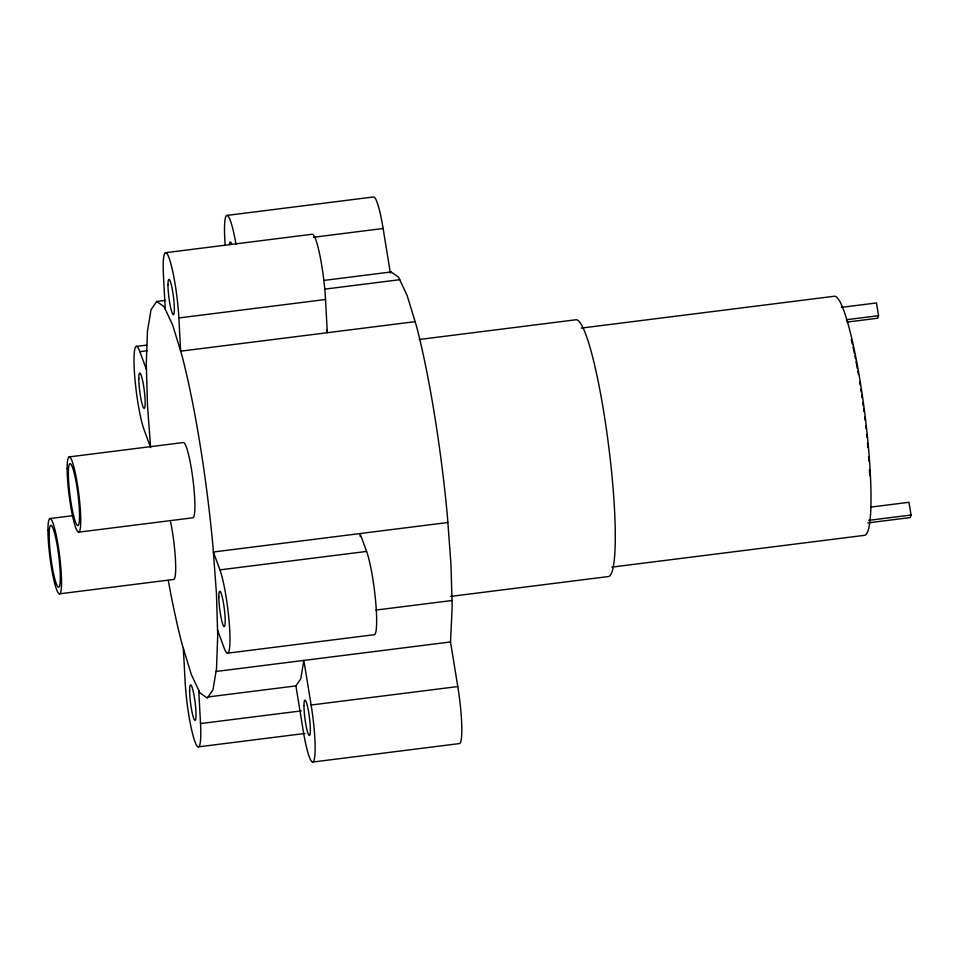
<?xml version="1.0" encoding="UTF-8"?>
<svg xmlns="http://www.w3.org/2000/svg" width="959" height="959" viewBox="0 0 959 959"><rect width="100%" height="100%" fill="white"/><g stroke="black" fill="none" stroke-linecap="round" stroke-linejoin="round"><path stroke-width="1.44" d="M312.802 762.033L459.469 743.573A44.629 5.742 82.8 0 0 457.791 686.56L450.514 641.955L452.192 606.28L450.958 564.264L447.373 515.846A199.94 25.737 82.8 0 0 416.398 325.832L407.155 295.552L398.548 277.175L391.164 271.96L324.382 280.364M841.355 307.371L876.478 302.948L878.552 315.679L877.761 318.22L847.025 322.092M870.916 507.083L908.976 502.288L911.05 515.019L910.259 517.572L867.811 522.907M165.583 300.347L156.677 301.462L151.019 309.769L147.47 331.023L146.283 363.773L147.518 405.789L150.611 447.553L144.066 429.68A44.629 5.742 82.8 0 1 134.284 369.694A44.629 5.742 82.8 0 1 139.894 351.677L147.302 350.742M391.164 271.96L390.385 273.099L383.121 228.494A44.629 5.742 82.8 0 0 373.495 196.967L226.839 215.427A44.629 5.742 82.8 0 0 225.233 245.36M295.911 685.901L300.79 678.744L303.847 660.415L311.124 705.021A44.629 5.742 82.8 0 1 314.061 760.175A44.629 5.742 82.8 0 1 303.188 730.506L295.911 685.901L208.091 696.953M165.511 252.708L312.178 234.248A44.629 5.742 82.8 0 1 325.533 299.496L327.307 332.713L326.468 329.968M313.485 237.257L383.121 228.494M325.089 289.091L399.735 279.704M415.127 321.661L180.64 351.174L178.865 317.956L325.533 299.496M136.334 346.415L146.703 345.108M419.287 339.486L575.748 319.791A129.429 16.663 82.8 0 1 608.438 444.305A129.429 16.663 82.8 0 1 608.521 576.539L450.586 596.414M581.31 328.086L834.198 296.271A120.498 15.512 82.8 0 1 864.634 412.19A120.498 15.512 82.8 0 1 864.718 535.302L611.83 567.129M846.353 319.731L878.552 315.679M69.132 456.904L183.301 442.531A37.94 4.879 82.8 0 1 192.891 479.021A37.94 4.879 82.8 0 1 192.915 517.788L78.734 532.149M49.928 518.567L73.651 515.582M447.865 522.499L213.377 552.012L219.923 569.874A44.629 5.742 82.8 0 1 229.704 629.859A44.629 5.742 82.8 0 1 224.094 647.876L217.537 630.015M219.923 569.874L366.59 551.425A44.629 5.742 82.8 0 1 375.568 600.598A44.629 5.742 82.8 0 1 374.322 634.69L227.655 653.151M59.53 593.825L173.699 579.452A37.94 4.879 82.8 0 0 170.63 522.032M868.602 520.365L911.05 515.019M375.916 610.08L452.025 600.502M216.027 671.468L450.514 641.955M311.124 705.021L457.791 686.56M183.349 648.392L185.123 681.609A44.629 5.742 82.8 0 0 194.905 741.583A44.629 5.742 82.8 0 0 200.515 723.566L301.258 710.895M198.477 746.857L305.142 733.431M156.677 301.462L164.061 306.676L172.668 325.053L181.91 355.333A199.94 25.737 82.8 0 1 212.874 545.347L216.47 593.777L217.705 635.793L216.518 668.543L212.97 689.797L207.312 698.092L199.928 692.877L191.32 674.501L182.078 644.22A199.94 25.737 82.8 0 1 168.281 580.459M366.59 551.425L360.045 533.552L360.26 536.537M139.894 351.677L146.451 369.551M198.741 690.348L200.515 723.566M165.248 309.206L163.474 275.988A44.629 5.742 82.8 0 1 169.084 257.971A44.629 5.742 82.8 0 1 178.865 317.956M851.292 339.51A115.979 14.936 82.8 0 1 852.299 343.861M852.983 346.846A115.979 14.936 82.8 0 1 854.301 353.02M854.901 355.921A115.979 14.936 82.8 0 1 855.452 358.642M855.991 361.423A115.979 14.936 82.8 0 1 857.334 368.568M857.861 371.493A115.979 14.936 82.8 0 1 858.389 374.442M859.648 381.898A115.979 14.936 82.8 0 1 860.115 384.775M860.798 389.138A115.979 14.936 82.8 0 1 861.254 392.087M861.697 395.06A115.979 14.936 82.8 0 1 862.129 398.045M862.764 402.54A115.979 14.936 82.8 0 1 863.172 405.537M863.579 408.534A115.979 14.936 82.8 0 1 863.963 411.519M864.682 417.225A115.979 14.936 82.8 0 1 865.03 420.102M865.689 425.856A115.979 14.936 82.8 0 1 866.013 428.721M866.612 434.427A115.979 14.936 82.8 0 1 866.9 437.256M867.439 442.962A115.979 14.936 82.8 0 1 867.847 447.541M868.578 456.604A115.979 14.936 82.8 0 1 868.89 461.039M869.417 469.598A115.979 14.936 82.8 0 1 869.717 475.736M229.405 244.629A17.849 2.302 82.8 0 1 231.646 244.089M226.923 215.415A44.629 5.742 82.8 0 1 235.998 244.221M49.149 534.942A31.239 4.028 82.8 0 0 57.528 586.369A31.239 4.028 82.8 0 0 57.504 547.277A31.239 4.028 82.8 0 0 49.149 534.942M67.154 468.723A37.94 4.879 82.8 0 0 77.343 531.166A37.94 4.879 82.8 0 0 77.307 483.696A37.94 4.879 82.8 0 0 67.154 468.723M68.353 473.278A31.239 4.028 82.8 0 0 76.732 524.693A31.239 4.028 82.8 0 0 76.708 485.602A31.239 4.028 82.8 0 0 68.353 473.278M138.791 378.541A17.849 2.302 82.8 0 0 143.586 407.923A17.849 2.302 82.8 0 0 143.562 385.59A17.849 2.302 82.8 0 0 138.791 378.541M189.63 690.444A17.849 2.302 82.8 0 0 194.425 719.825A17.849 2.302 82.8 0 0 194.413 697.493A17.849 2.302 82.8 0 0 189.63 690.444M167.981 284.835A17.849 2.302 82.8 0 0 172.764 314.216A17.849 2.302 82.8 0 0 172.752 291.884A17.849 2.302 82.8 0 0 167.981 284.835M218.82 596.738A17.849 2.302 82.8 0 0 223.615 626.119A17.849 2.302 82.8 0 0 223.591 603.786A17.849 2.302 82.8 0 0 218.82 596.738M303.967 705.62A17.849 2.302 82.8 0 0 308.75 735.002A17.849 2.302 82.8 0 0 308.738 712.669A17.849 2.302 82.8 0 0 303.967 705.62M47.95 530.387A37.94 4.879 82.8 0 0 58.127 592.83A37.94 4.879 82.8 0 0 58.103 545.371A37.94 4.879 82.8 0 0 47.95 530.387"/></g></svg>
